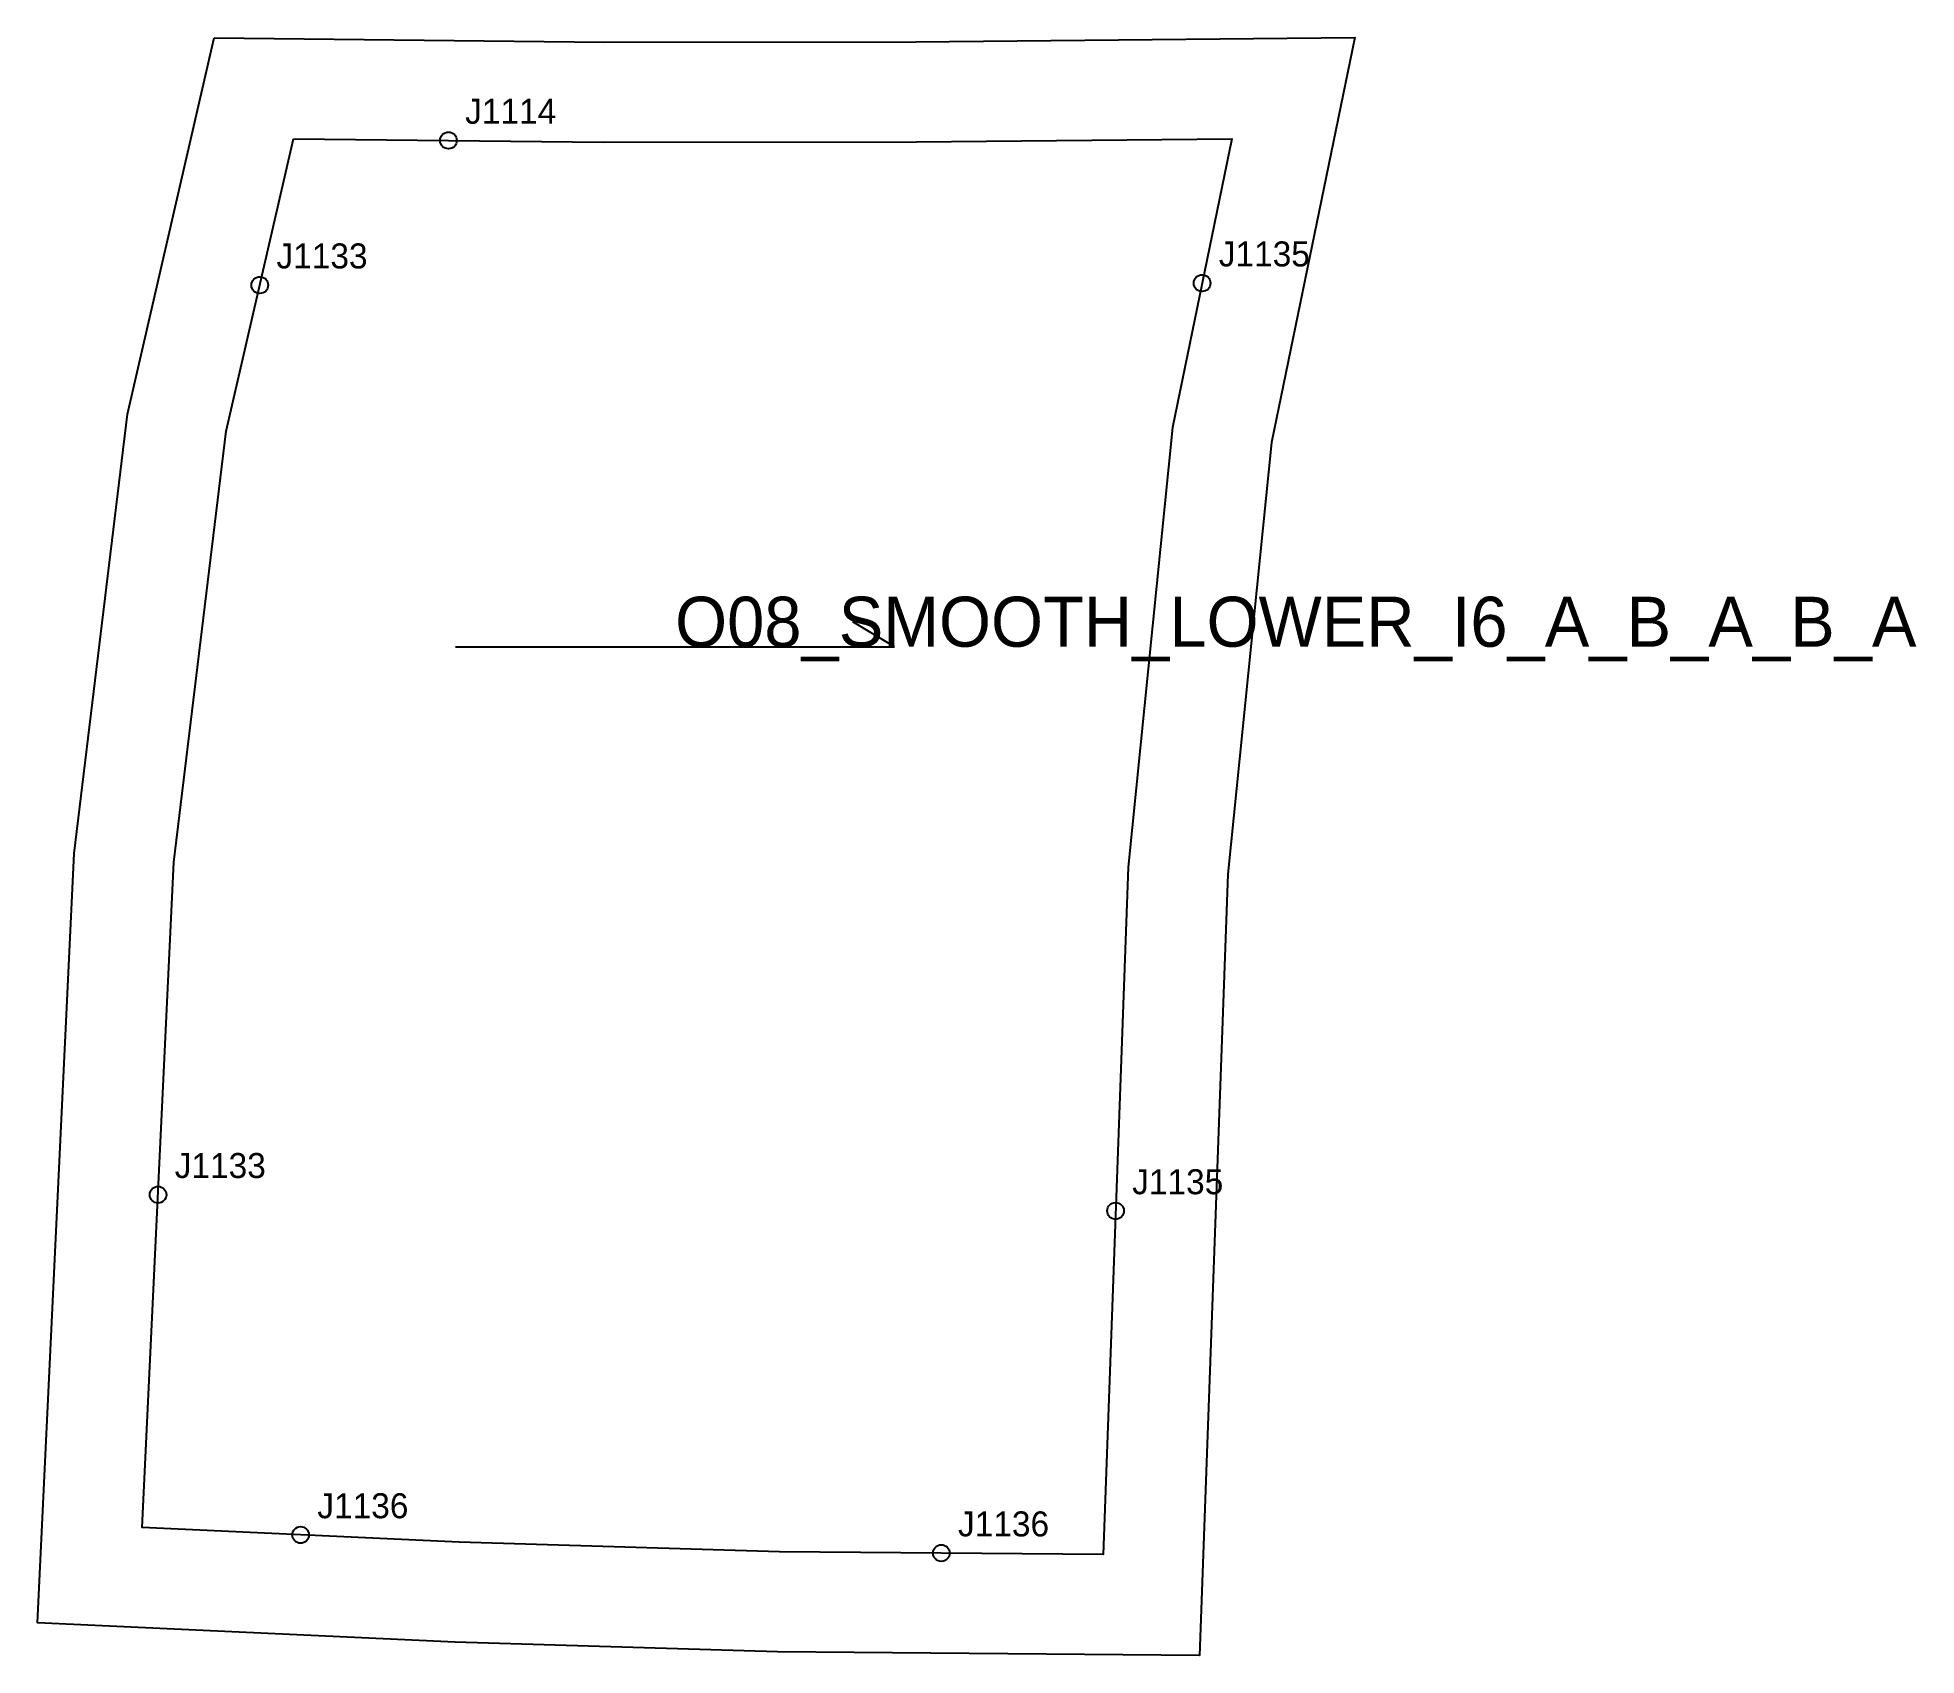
# Model space of a CAD drawing. Header units: millimetres. Extents: x -31 to 195, y -182 to 12.
import ezdxf

# ---------------------------------------------------------------- set-up
doc = ezdxf.new("R2010")
doc.units = ezdxf.units.MM
for name, color, linetype in [('CUT', 1, 'Continuous'), ('GRAIN', 3, 'Continuous'), ('LABEL', 7, 'Continuous'), ('NOTCH', 2, 'Continuous'), ('SEW', 5, 'Continuous')]:
    doc.layers.add(name, color=color, linetype=linetype)

msp = doc.modelspace()

# ---------------------------------------------------------------- linework, layer by layer
at = {"layer": 'CUT'}
msp.add_lwpolyline([(-9.53, 12.1), (37.27, 11.6), (74.68, 11.63), (127.34, 12.14), (117.33, -36.44), (112.1, -88.21), (108.71, -181.94), (58.09, -181.49), (19.42, -180.35), (-30.7, -178.02), (-26.31, -85.75), (-19.91, -33.02), (-9.53, 12.1)], close=True, dxfattribs=at)
at = {"layer": 'GRAIN'}
for p, q in [((72.13, -60.93), (67.13, -57.93)), ((19.45, -60.93), (72.13, -60.93))]:
    msp.add_line(p, q, dxfattribs=at)
at = {"layer": 'NOTCH'}
for centre in [(18.6, -0.2), (-4.04, -17.55), (109.02, -17.31), (-16.25, -126.67), (98.63, -128.61), (0.86, -167.48), (77.73, -169.66)]:
    msp.add_circle(centre, 1, dxfattribs=at)
at = {"layer": 'SEW'}
msp.add_lwpolyline([(0, 0), (37.21, -0.4), (74.75, -0.37), (112.58, 0), (105.45, -34.62), (100.13, -87.38), (97.14, -169.83), (58.32, -169.5), (19.87, -168.36), (-18.15, -166.59), (-14.35, -86.76), (-8.08, -35.09)], close=True, dxfattribs=at)

# ---------------------------------------------------------------- texts
at = {"layer": 'LABEL'}
for s, height, p in [('J1114', 3, (20.6, 1.8)), ('J1133', 3, (-2.04, -15.55)), ('J1135', 3, (111.02, -15.31)), ('O08_SMOOTH_LOWER_I6_A_B_A_B_A', 6, (45.79, -60.93)), ('J1133', 3, (-14.25, -124.67)), ('J1135', 3, (100.63, -126.61)), ('J1136', 3, (2.86, -165.48)), ('J1136', 3, (79.73, -167.66))]:
    msp.add_text(s, height=height, dxfattribs=at).set_placement(p)

doc.saveas('drawing.dxf')
